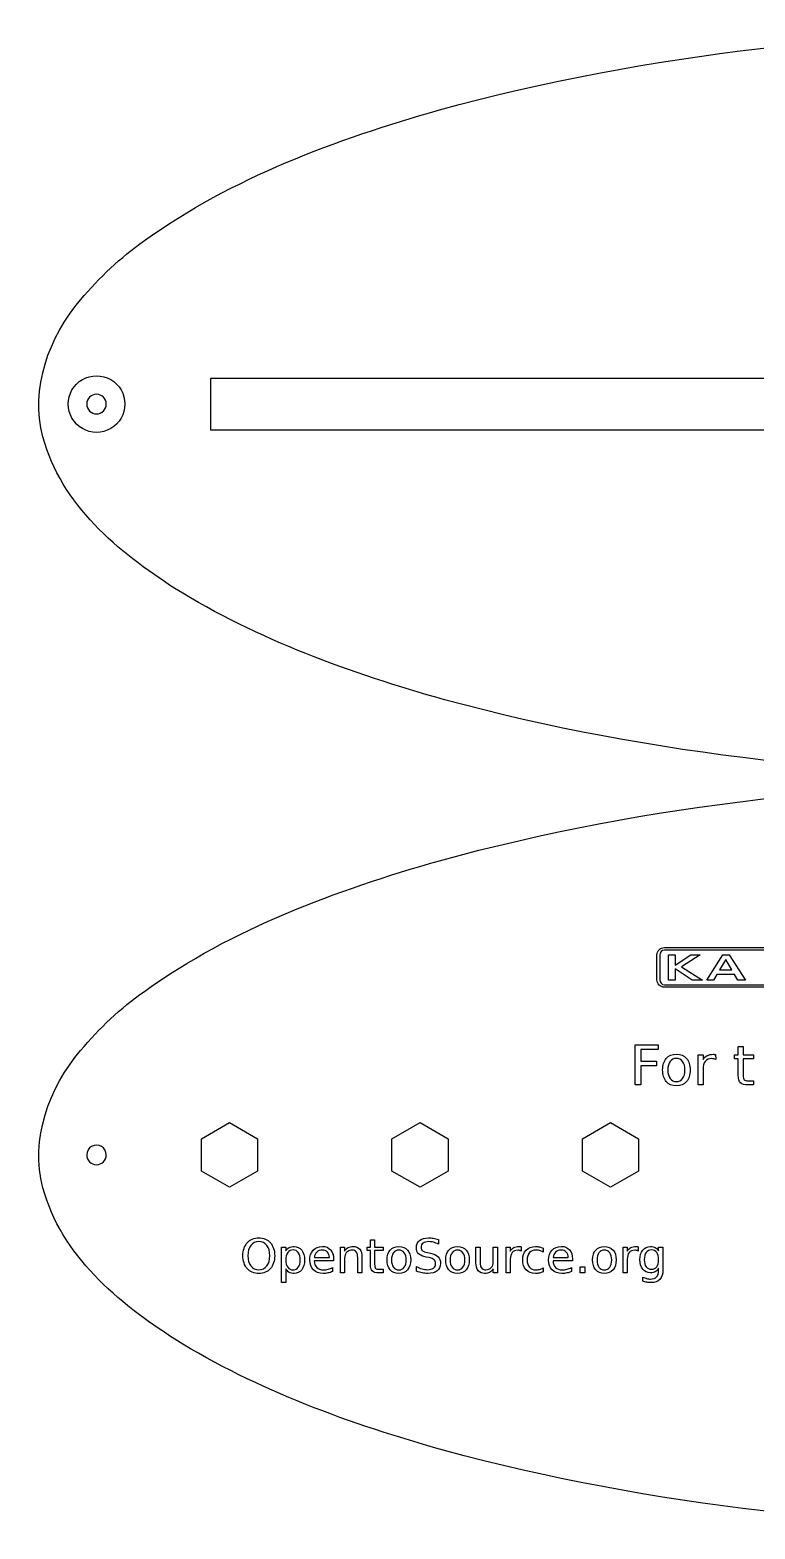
# Model space of a CAD drawing. Extents: x 5 to 370, y 6 to 136.
# Drawn here: x 4.8 to 67.7, y 5.6 to 135.8 of the extents above; entities that cross this region are included whole.
import ezdxf

# ---------------------------------------------------------------- set-up
doc = ezdxf.new("R2010")
doc.units = 0
doc.layers.get('0').update_dxf_attribs({"linetype": 'CONTINUOUS'})

msp = doc.modelspace()

# ---------------------------------------------------------------- linework, layer by layer
at = {"color": 7}
for p, q in [((20.484929, 101.043754), (20.484929, 105.543754)), ((20.484929, 105.543754), (172.63493, 105.543754)), ((11.409929, 103.293756), (11.409929, 103.293756)), ((172.63493, 101.043754), (20.484929, 101.043754)), ((11.409929, 38.074043), (11.409929, 38.074043))]:
    msp.add_line(p, q, dxfattribs=at)
at = {"color": 5}
msp.add_line((13.021022, 103.293756), (13.021022, 103.293756), dxfattribs=at)
at = {"color": 3}
for p, q in [((59.886282, 56.08105), (92.155819, 56.08105)), ((59.886282, 56.08105), (59.886282, 56.08105)), ((59.226359, 53.292302), (59.226359, 55.426225)), ((59.467376, 55.426222), (59.467376, 53.292302)), ((91.941282, 55.864041), (59.886282, 55.864041)), ((60.230047, 53.254816), (60.230047, 55.463701)), ((60.230047, 55.463701), (60.805957, 55.463701)), ((60.805957, 55.463701), (60.805957, 54.542203)), ((60.805957, 54.542203), (62.166124, 55.463701)), ((62.992375, 55.463701), (61.367605, 54.423091)), ((62.166124, 55.463701), (62.992375, 55.463701)), ((63.561485, 53.254816), (64.949389, 55.463701)), ((65.204473, 55.035055), (64.65945, 54.136372)), ((64.949389, 55.463701), (65.499154, 55.463701)), ((65.733647, 54.136372), (65.204473, 55.035055)), ((65.499154, 55.463701), (66.906068, 53.254816)), ((62.275455, 53.254816), (60.805957, 54.226243)), ((60.805957, 54.226243), (60.805957, 53.254816)), ((61.367605, 54.423091), (63.192007, 53.254816)), ((64.415458, 53.736959), (64.130277, 53.254816)), ((65.970501, 53.736959), (64.415458, 53.736959)), ((64.65945, 54.136372), (65.733647, 54.136372)), ((66.265192, 53.254816), (65.970501, 53.736959)), ((59.886282, 52.854482), (91.941282, 52.854482)), ((92.155801, 52.637481), (59.886282, 52.637481)), ((60.805957, 53.254816), (60.230047, 53.254816)), ((63.192007, 53.254816), (62.275455, 53.254816)), ((64.130277, 53.254816), (63.561485, 53.254816)), ((66.906068, 53.254816), (66.265192, 53.254816)), ((57.351308, 47.620334), (59.346333, 47.620334)), ((57.351308, 44.148803), (57.351308, 47.620334)), ((59.346333, 47.22505), (57.820999, 47.22505)), ((57.820999, 47.22505), (57.820999, 46.20196)), ((59.346333, 47.620334), (59.346333, 47.22505)), ((66.291716, 46.753033), (66.291716, 47.492448)), ((66.291716, 47.492448), (66.721879, 47.492448)), ((66.721879, 47.492448), (66.721879, 46.753033)), ((57.820999, 46.20196), (59.19752, 46.20196)), ((59.19752, 45.806673), (57.820999, 45.806673)), ((57.820999, 45.806673), (57.820999, 44.148803)), ((59.19752, 46.20196), (59.19752, 45.806673)), ((60.918171, 46.815814), (60.918171, 46.815814)), ((60.918171, 46.453082), (60.918171, 46.453082)), ((62.803911, 44.148811), (62.803911, 46.753041)), ((62.803911, 46.753041), (63.234074, 46.753041)), ((63.234074, 46.753041), (63.234074, 46.348456)), ((64.32692, 46.792542), (64.329244, 46.353098)), ((65.977814, 46.420529), (65.977814, 46.753033)), ((65.977814, 46.753033), (66.291716, 46.753033)), ((66.291713, 46.420529), (65.977814, 46.420529)), ((66.291713, 45.006793), (66.291713, 46.420529)), ((66.721879, 46.753033), (67.603131, 46.753033)), ((67.603131, 46.420529), (66.721879, 46.420529)), ((66.721879, 46.420529), (66.721879, 45.006803)), ((67.603131, 46.753033), (67.603131, 46.420529)), ((63.234074, 45.520681), (63.234074, 44.148811)), ((67.163665, 44.506873), (67.603128, 44.506873)), ((67.603128, 44.506873), (67.603128, 44.148793)), ((57.820999, 44.148803), (57.351308, 44.148803)), ((63.234074, 44.148811), (62.803911, 44.148811)), ((67.603128, 44.148793), (67.163665, 44.148793)), ((24.655649, 30.864573), (24.655649, 30.864573)), ((24.655649, 30.537373), (24.655649, 30.537373)), ((26.632858, 26.981983), (26.632858, 30.066513)), ((26.632858, 30.066513), (27.001964, 30.066513)), ((27.001964, 30.066513), (27.001964, 29.727333)), ((31.740482, 27.831923), (31.740482, 30.066513)), ((31.740482, 30.066513), (32.109588, 30.066513)), ((32.109588, 30.066513), (32.109588, 29.719353)), ((34.07283, 29.781213), (34.07283, 30.066523)), ((34.07283, 30.066523), (34.342177, 30.066523)), ((34.342177, 30.066523), (34.342177, 30.700983)), ((34.342177, 30.700983), (34.711284, 30.700973)), ((34.711284, 30.700973), (34.711284, 30.066513)), ((34.711284, 30.066513), (35.467452, 30.066513)), ((35.467452, 30.066513), (35.467452, 29.781203)), ((36.818178, 30.120383), (36.818178, 30.120383)), ((40.251859, 30.713003), (40.251859, 30.712943)), ((40.251859, 30.712943), (40.251859, 30.319893)), ((41.909841, 30.120383), (41.909841, 30.120383)), ((43.503978, 28.713793), (43.503978, 30.066513)), ((43.503978, 30.066513), (43.871089, 30.066513)), ((43.871089, 30.066513), (43.871089, 28.727753)), ((44.42774, 30.120383), (44.42774, 30.120383)), ((45.008333, 28.799583), (45.008333, 30.066513)), ((45.008333, 30.066513), (45.375444, 30.066513)), ((45.375444, 30.066513), (45.375444, 27.831923)), ((46.121636, 27.831993), (46.121636, 30.066583)), ((46.121636, 30.066583), (46.490742, 30.066583)), ((46.490742, 30.066583), (46.490742, 29.719423)), ((47.428472, 30.100493), (47.430465, 29.723343)), ((49.339838, 29.980773), (49.339838, 29.980723)), ((49.339838, 29.980723), (49.339838, 29.637553)), ((54.66294, 30.120383), (54.66294, 30.120383)), ((56.28102, 27.831993), (56.28102, 30.066583)), ((56.28102, 30.066583), (56.650125, 30.066583)), ((56.650125, 30.066583), (56.650125, 29.719423)), ((57.587856, 30.100493), (57.589848, 29.723343)), ((59.377514, 29.727253), (59.377514, 30.066433)), ((59.377514, 30.066433), (59.744624, 30.066433)), ((59.744624, 30.066433), (59.744624, 28.109253)), ((28.250938, 28.947223), (28.250938, 28.947223)), ((31.151908, 28.861433), (29.463998, 28.861433)), ((29.475969, 29.146743), (30.784798, 29.148733)), ((31.151908, 29.041023), (31.151908, 29.040993)), ((31.151908, 29.040993), (31.151908, 28.861433)), ((32.109588, 29.094863), (32.109588, 27.831923)), ((33.244837, 27.831923), (33.244837, 29.168683)), ((33.611947, 29.180693), (33.611947, 29.180653)), ((33.611947, 29.180653), (33.611947, 27.831923)), ((34.342177, 29.781213), (34.07283, 29.781213)), ((34.342177, 28.568153), (34.342177, 29.781213)), ((35.467452, 29.781203), (34.711284, 29.781203)), ((34.711284, 29.781203), (34.711284, 28.568143)), ((36.818178, 29.809133), (36.818178, 29.809133)), ((39.433841, 29.152773), (39.188435, 29.200673)), ((39.308145, 29.585703), (39.551555, 29.535803)), ((41.909841, 29.809133), (41.909841, 29.809133)), ((43.503978, 28.713763), (43.503978, 28.713793)), ((46.490742, 29.009143), (46.490742, 27.831993)), ((51.893649, 28.861433), (50.205738, 28.861433)), ((50.217709, 29.146743), (51.526538, 29.148733)), ((51.893649, 29.041023), (51.893649, 29.040993)), ((51.893649, 29.040993), (51.893649, 28.861433)), ((54.66294, 29.809133), (54.66294, 29.809133)), ((56.650125, 29.009143), (56.650125, 27.831993)), ((59.377514, 28.975153), (59.377514, 28.975153)), ((27.001964, 28.167173), (27.001964, 28.167113)), ((27.001964, 28.167113), (27.001964, 26.981983)), ((31.066116, 28.292843), (31.066116, 27.945683)), ((32.109588, 27.831923), (31.740482, 27.831923)), ((33.611947, 27.831923), (33.244837, 27.831923)), ((35.090364, 28.139193), (35.467451, 28.139193)), ((35.467451, 27.831933), (35.090364, 27.831933)), ((35.467451, 28.139193), (35.467451, 27.831933)), ((38.346475, 27.963623), (38.346475, 28.378623)), ((45.008333, 27.831923), (45.008333, 28.175093)), ((45.375444, 27.831923), (45.008333, 27.831923)), ((46.490742, 27.831993), (46.121636, 27.831993)), ((49.339838, 28.256903), (49.339838, 27.917723)), ((51.807856, 28.292843), (51.807856, 27.945683)), ((52.548063, 28.338693), (52.969043, 28.338693)), ((52.548063, 27.831923), (52.548063, 28.338693)), ((52.969043, 27.831923), (52.548063, 27.831923)), ((52.969043, 28.338693), (52.969043, 27.831923)), ((56.650125, 27.831993), (56.28102, 27.831993)), ((58.016811, 27.099683), (58.016811, 27.456813)), ((59.377514, 28.043393), (59.377514, 28.224953)), ((27.001964, 26.981983), (26.632858, 26.981983))]:
    msp.add_line(p, q, dxfattribs=at)
at = {"color": 1}
for p, q in [((19.675063, 39.482133), (22.113949, 40.890223)), ((22.113949, 40.890223), (24.552835, 39.482133)), ((36.217868, 39.482133), (38.656754, 40.890223)), ((38.656754, 40.890223), (41.095639, 39.482133)), ((52.760673, 39.482133), (55.199558, 40.890223)), ((55.199558, 40.890223), (57.638444, 39.482133)), ((19.675063, 36.665953), (19.675063, 39.482133)), ((24.552835, 39.482133), (24.552835, 36.665953)), ((36.217868, 36.665953), (36.217868, 39.482133)), ((41.095639, 39.482133), (41.095639, 36.665953)), ((52.760673, 36.665953), (52.760673, 39.482133)), ((57.638444, 39.482133), (57.638444, 36.665953)), ((22.113949, 35.257863), (19.675063, 36.665953)), ((24.552835, 36.665953), (22.113949, 35.257863)), ((38.656754, 35.257863), (36.217868, 36.665953)), ((41.095639, 36.665953), (38.656754, 35.257863)), ((55.199558, 35.257863), (52.760673, 36.665953)), ((57.638444, 36.665953), (55.199558, 35.257863))]:
    msp.add_line(p, q, dxfattribs=at)
at = {"color": 7}
for points in [[(40.333856, 128.848128), (58.612019, 133.880093), (77.642768, 135.733083), (96.55993, 135.793753)], [(14.712816, 117.500016), (22.36463, 122.996683), (31.345175, 126.267485), (40.333856, 128.848128)], [(9.171884, 112.360965), (10.801789, 114.305668), (12.648767, 116.018685), (14.712816, 117.500016)], [(5.910402, 100.43859), (4.782997, 104.662109), (6.43562, 109.123539), (9.171884, 112.360965)], [(10.559929, 104.143756), (10.090487, 104.143756), (9.709929, 103.763198), (9.709929, 103.293756)], [(9.709929, 103.293756), (9.709929, 102.824314), (10.090487, 102.443756), (10.559929, 102.443756)], [(11.409929, 103.293756), (11.409929, 103.763198), (11.029371, 104.143756), (10.559929, 104.143756)], [(10.559929, 102.443756), (11.029371, 102.443756), (11.409929, 102.824314), (11.409929, 103.293756)], [(17.372012, 87.280115), (12.454917, 90.433357), (7.476048, 94.56201), (5.910402, 100.43859)], [(40.784546, 77.613716), (32.646283, 79.900688), (24.579517, 82.795412), (17.372012, 87.280115)], [(96.559928, 70.793754), (77.797741, 70.85198), (58.928099, 72.680363), (40.784546, 77.613716)], [(40.333856, 63.628417), (58.612019, 68.660384), (77.642768, 70.513374), (96.55993, 70.574043)], [(14.712816, 52.280305), (22.36463, 57.776972), (31.345175, 61.047775), (40.333856, 63.628417)], [(9.171884, 47.141254), (10.801789, 49.085957), (12.648767, 50.798974), (14.712816, 52.280305)], [(5.910402, 35.218879), (4.782997, 39.442398), (6.43562, 43.903829), (9.171884, 47.141254)], [(10.134929, 38.810165), (9.871938, 38.658327), (9.709929, 38.377719), (9.709929, 38.074043)], [(9.709929, 38.074043), (9.709929, 37.604601), (10.090487, 37.224043), (10.559929, 37.224043)], [(10.984929, 38.810165), (10.721938, 38.962003), (10.39792, 38.962003), (10.134929, 38.810165)], [(10.559929, 37.224043), (11.029371, 37.224043), (11.409929, 37.604601), (11.409929, 38.074043)], [(11.409929, 38.074043), (11.409929, 38.377719), (11.24792, 38.658327), (10.984929, 38.810165)], [(17.372012, 22.060404), (12.454917, 25.213646), (7.476048, 29.3423), (5.910402, 35.218879)], [(40.784546, 12.394005), (32.646283, 14.680977), (24.579517, 17.575701), (17.372012, 22.060404)], [(96.559928, 5.574043), (77.797741, 5.632269), (58.928099, 7.460652), (40.784546, 12.394005)]]:
    msp.add_open_spline(points, degree=3, dxfattribs=at)
at = {"color": 5}
for points in [[(9.329382, 105.425125), (10.090847, 105.864757), (11.029011, 105.864757), (11.790476, 105.425125)], [(8.098836, 103.293756), (8.098836, 104.17302), (8.567918, 104.985494), (9.329382, 105.425125)], [(11.790476, 105.425125), (12.55194, 104.985494), (13.021022, 104.17302), (13.021022, 103.293756)], [(9.329382, 101.162387), (8.567918, 101.602019), (8.098836, 102.414492), (8.098836, 103.293756)], [(13.021022, 103.293756), (13.021022, 102.414492), (12.55194, 101.602019), (11.790476, 101.162387)], [(11.790476, 101.162387), (11.029011, 100.722755), (10.090847, 100.722755), (9.329382, 101.162387)]]:
    msp.add_open_spline(points, degree=3, dxfattribs=at)
at = {"color": 3}
for points in [[(59.226359, 55.426225), (59.226359, 55.786376), (59.523328, 56.08105), (59.886282, 56.08105)], [(59.886282, 55.864041), (59.655882, 55.864041), (59.467376, 55.667022), (59.467376, 55.426222)], [(59.886282, 52.637481), (59.523328, 52.637481), (59.226359, 52.932143), (59.226359, 53.292302)], [(59.467376, 53.292302), (59.467376, 53.051499), (59.655882, 52.854482), (59.886282, 52.854482)], [(59.723016, 45.448593), (59.723016, 45.876433), (59.828425, 46.211263), (60.039244, 46.453082)], [(60.039244, 46.453082), (60.251613, 46.694904), (60.544588, 46.815814), (60.918171, 46.815814)], [(60.374073, 46.183358), (60.240761, 46.005095), (60.174105, 45.760173), (60.174105, 45.448593)], [(60.918171, 46.453082), (60.688751, 46.453082), (60.507385, 46.363174), (60.374073, 46.183358)], [(60.918171, 46.815814), (61.290204, 46.815814), (61.582404, 46.694904), (61.794772, 46.453082)], [(61.459943, 46.181033), (61.326632, 46.362399), (61.146041, 46.453082), (60.918171, 46.453082)], [(61.659911, 45.448593), (61.659911, 45.757073), (61.593255, 46.00122), (61.459943, 46.181033)], [(61.794772, 46.453082), (62.007141, 46.211263), (62.113325, 45.876433), (62.113325, 45.448593)], [(63.234074, 46.348456), (63.323981, 46.50657), (63.441016, 46.623606), (63.585179, 46.699562)], [(63.427065, 46.197318), (63.298404, 46.040754), (63.234074, 45.815208), (63.234074, 45.520681)], [(63.985114, 46.434488), (63.743293, 46.434488), (63.557277, 46.355432), (63.427065, 46.197318)], [(63.585179, 46.699562), (63.729342, 46.777069), (63.904507, 46.815822), (64.110675, 46.815822)], [(64.171131, 46.413558), (64.115324, 46.427512), (64.053319, 46.434488), (63.985114, 46.434488)], [(64.110675, 46.815822), (64.140128, 46.815822), (64.172682, 46.813489), (64.208335, 46.808822)], [(64.329244, 46.353098), (64.281191, 46.380998), (64.228486, 46.401152), (64.171131, 46.413558)], [(64.208335, 46.808822), (64.243988, 46.805756), (64.283517, 46.800329), (64.32692, 46.792542)], [(60.039244, 44.444103), (59.828425, 44.687477), (59.723016, 45.022307), (59.723016, 45.448593)], [(60.918171, 44.081373), (60.544588, 44.081373), (60.251613, 44.202283), (60.039244, 44.444103)], [(60.174105, 45.448593), (60.174105, 45.13702), (60.239986, 44.891323), (60.371748, 44.711503)], [(60.371748, 44.711503), (60.505059, 44.533237), (60.6872, 44.444103), (60.918171, 44.444103)], [(60.918171, 44.444103), (61.146041, 44.444103), (61.326632, 44.534013), (61.459943, 44.713833)], [(61.794772, 44.444103), (61.582404, 44.202283), (61.290204, 44.081373), (60.918171, 44.081373)], [(61.459943, 44.713833), (61.593255, 44.893647), (61.659911, 45.138567), (61.659911, 45.448593)], [(62.113325, 45.448593), (62.113325, 45.022307), (62.007141, 44.687477), (61.794772, 44.444103)], [(66.480055, 44.332483), (66.354494, 44.456497), (66.291713, 44.681267), (66.291713, 45.006793)], [(67.163665, 44.148793), (66.833486, 44.148793), (66.605616, 44.210023), (66.480055, 44.332483)], [(66.721879, 45.006803), (66.721879, 44.794437), (66.750556, 44.658027), (66.807909, 44.597573)], [(66.807909, 44.597573), (66.866816, 44.537107), (66.985401, 44.506873), (67.163665, 44.506873)], [(23.274995, 29.318323), (23.274995, 29.789183), (23.400025, 30.164273), (23.650086, 30.443593)], [(23.650086, 30.443593), (23.901477, 30.724247), (24.236664, 30.864573), (24.655649, 30.864573)], [(23.957341, 30.210163), (23.785757, 29.992023), (23.699965, 29.694743), (23.699965, 29.318323)], [(24.655649, 30.537373), (24.363025, 30.537373), (24.130256, 30.428303), (23.957341, 30.210163)], [(24.655649, 30.864573), (25.073304, 30.864573), (25.407161, 30.724247), (25.657222, 30.443593)], [(25.349967, 30.210163), (25.179713, 30.428303), (24.948274, 30.537373), (24.655649, 30.537373)], [(25.607343, 29.318323), (25.607343, 29.694743), (25.521551, 29.992023), (25.349967, 30.210163)], [(25.657222, 30.443593), (25.907283, 30.164273), (26.032313, 29.789183), (26.032313, 29.318323)], [(27.001964, 29.727333), (27.079111, 29.860347), (27.176209, 29.958773), (27.293258, 30.022613)], [(27.293258, 30.022613), (27.411638, 30.087813), (27.55263, 30.120413), (27.716233, 30.120413)], [(27.716233, 30.120413), (27.987576, 30.120413), (28.207709, 30.012673), (28.376633, 29.797193)], [(29.376211, 29.797193), (29.574398, 30.012673), (29.841085, 30.120413), (30.176272, 30.120413)], [(30.176272, 30.120413), (30.476877, 30.120413), (30.714302, 30.023313), (30.888546, 29.829113)], [(32.109588, 29.719353), (32.197375, 29.853693), (32.300458, 29.954117), (32.418838, 30.020623)], [(32.418838, 30.020623), (32.538548, 30.087157), (32.676214, 30.120423), (32.831837, 30.120423)], [(32.831837, 30.120423), (33.088548, 30.120423), (33.282745, 30.040617), (33.414426, 29.881003)], [(36.064006, 29.809133), (36.246231, 30.016633), (36.497621, 30.120383), (36.818178, 30.120383)], [(36.818178, 30.120383), (37.137405, 30.120383), (37.388131, 30.016633), (37.570356, 29.809133)], [(38.334504, 30.014693), (38.334504, 30.27806), (38.426947, 30.48556), (38.611832, 30.637193)], [(38.536016, 29.481983), (38.401675, 29.609677), (38.334504, 29.787247), (38.334504, 30.014693)], [(38.611832, 30.637193), (38.798048, 30.78882), (39.054094, 30.864633), (39.379971, 30.864633)], [(38.917093, 30.409713), (38.798713, 30.324587), (38.739523, 30.203547), (38.739523, 30.046593)], [(38.739523, 30.046593), (38.739523, 29.914913), (38.778761, 29.815153), (38.857238, 29.747313)], [(39.42586, 30.537403), (39.206392, 30.537403), (39.036803, 30.49484), (38.917093, 30.409713)], [(39.379971, 30.864633), (39.519633, 30.864633), (39.661955, 30.852), (39.806937, 30.826733)], [(39.818908, 30.483503), (39.683237, 30.519437), (39.552221, 30.537403), (39.42586, 30.537403)], [(39.806937, 30.826733), (39.951919, 30.801467), (40.100226, 30.763557), (40.251859, 30.713003)], [(40.251859, 30.319893), (40.098896, 30.393053), (39.954579, 30.44759), (39.818908, 30.483503)], [(41.155668, 29.809133), (41.337893, 30.016633), (41.589284, 30.120383), (41.909841, 30.120383)], [(41.909841, 30.120383), (42.229067, 30.120383), (42.479793, 30.016633), (42.662018, 29.809133)], [(46.490742, 29.719423), (46.567888, 29.855097), (46.668311, 29.95552), (46.792012, 30.020693)], [(46.792012, 30.020693), (46.915712, 30.087227), (47.066014, 30.120493), (47.242919, 30.120493)], [(47.242919, 30.120493), (47.268192, 30.120493), (47.296126, 30.118493), (47.326719, 30.114493)], [(47.326719, 30.114493), (47.357312, 30.111827), (47.39123, 30.10716), (47.428472, 30.100493)], [(47.871396, 29.807173), (48.072243, 30.016), (48.34691, 30.120413), (48.695399, 30.120413)], [(48.695399, 30.120413), (48.808458, 30.120413), (48.918858, 30.108447), (49.026597, 30.084513)], [(49.026597, 30.084513), (49.134336, 30.061913), (49.238749, 30.027333), (49.339838, 29.980773)], [(50.117951, 29.797193), (50.316138, 30.012673), (50.582825, 30.120413), (50.918013, 30.120413)], [(50.918013, 30.120413), (51.218618, 30.120413), (51.456042, 30.023313), (51.630287, 29.829113)], [(53.908767, 29.809133), (54.090992, 30.016633), (54.342383, 30.120383), (54.66294, 30.120383)], [(54.66294, 30.120383), (54.982167, 30.120383), (55.232892, 30.016633), (55.415117, 29.809133)], [(56.650125, 29.719423), (56.727272, 29.855097), (56.827695, 29.95552), (56.951395, 30.020693)], [(56.951395, 30.020693), (57.075096, 30.087227), (57.225398, 30.120493), (57.402303, 30.120493)], [(57.402303, 30.120493), (57.427576, 30.120493), (57.45551, 30.118493), (57.486103, 30.114493)], [(57.486103, 30.114493), (57.516696, 30.111827), (57.550614, 30.10716), (57.587856, 30.100493)], [(57.998855, 29.807093), (58.166448, 30.01592), (58.387247, 30.120333), (58.66125, 30.120333)], [(58.66125, 30.120333), (58.826183, 30.120333), (58.96784, 30.087733), (59.08622, 30.022533)], [(59.08622, 30.022533), (59.2046, 29.957333), (59.301698, 29.858907), (59.377514, 29.727253)], [(23.650086, 28.193053), (23.400025, 28.472373), (23.274995, 28.847463), (23.274995, 29.318323)], [(23.699965, 29.318323), (23.699965, 28.94323), (23.785757, 28.646617), (23.957341, 28.428483)], [(25.349967, 28.428483), (25.521551, 28.646617), (25.607343, 28.94323), (25.607343, 29.318323)], [(26.032313, 29.318323), (26.032313, 28.848797), (25.907283, 28.473707), (25.657222, 28.193053)], [(27.167563, 29.581683), (27.057164, 29.428723), (27.001964, 29.217237), (27.001964, 28.947223)], [(27.001964, 28.947223), (27.001964, 28.67721), (27.057164, 28.465057), (27.167563, 28.310763)], [(27.626451, 29.813123), (27.432255, 29.813123), (27.279292, 29.735977), (27.167563, 29.581683)], [(28.083344, 29.581683), (27.972945, 29.735977), (27.820647, 29.813123), (27.626451, 29.813123)], [(28.250938, 28.947223), (28.250938, 29.217237), (28.195073, 29.428723), (28.083344, 29.581683)], [(28.083344, 28.310763), (28.195073, 28.465057), (28.250938, 28.67721), (28.250938, 28.947223)], [(28.376633, 29.797193), (28.546887, 29.581713), (28.632014, 29.2984), (28.632014, 28.947253)], [(28.632014, 28.947253), (28.632014, 28.596107), (28.546887, 28.312793), (28.376633, 28.097313)], [(29.080926, 28.927303), (29.080926, 29.293083), (29.179354, 29.583047), (29.376211, 29.797193)], [(29.392172, 28.085343), (29.184675, 28.292837), (29.080926, 28.57349), (29.080926, 28.927303)], [(29.463998, 28.861433), (29.479958, 28.608713), (29.555774, 28.415847), (29.691447, 28.282833)], [(29.687457, 29.635553), (29.565087, 29.519833), (29.494591, 29.356897), (29.475969, 29.146743)], [(30.180263, 29.809133), (29.975426, 29.809133), (29.811157, 29.751273), (29.687457, 29.635553)], [(30.615209, 29.629573), (30.50614, 29.74928), (30.361158, 29.809133), (30.180263, 29.809133)], [(30.784798, 29.148733), (30.782131, 29.34958), (30.725602, 29.50986), (30.615209, 29.629573)], [(30.888546, 29.829113), (31.064121, 29.636247), (31.151908, 29.37355), (31.151908, 29.041023)], [(32.281172, 29.611613), (32.166783, 29.485253), (32.109588, 29.313003), (32.109588, 29.094863)], [(32.750036, 29.801153), (32.551849, 29.801153), (32.395561, 29.737973), (32.281172, 29.611613)], [(33.121136, 29.643533), (33.038669, 29.748613), (32.914969, 29.801153), (32.750036, 29.801153)], [(33.244837, 29.168683), (33.244837, 29.380177), (33.203603, 29.53846), (33.121136, 29.643533)], [(33.414426, 29.881003), (33.546107, 29.722717), (33.611947, 29.48928), (33.611947, 29.180693)], [(35.792663, 28.947223), (35.792663, 29.314337), (35.883111, 29.60164), (36.064006, 29.809133)], [(36.064006, 28.085313), (35.883111, 28.29414), (35.792663, 28.581443), (35.792663, 28.947223)], [(36.351309, 29.577693), (36.23692, 29.424733), (36.179725, 29.214577), (36.179725, 28.947223)], [(36.179725, 28.947223), (36.179725, 28.67987), (36.236255, 28.469047), (36.349314, 28.314753)], [(36.818178, 29.809133), (36.621322, 29.809133), (36.465699, 29.731987), (36.351309, 29.577693)], [(37.283052, 29.575703), (37.168663, 29.731323), (37.013705, 29.809133), (36.818178, 29.809133)], [(37.454636, 28.947223), (37.454636, 29.211917), (37.397441, 29.42141), (37.283052, 29.575703)], [(37.283052, 28.316753), (37.397441, 28.471047), (37.454636, 28.681203), (37.454636, 28.947223)], [(37.570356, 29.809133), (37.752581, 29.60164), (37.843693, 29.314337), (37.843693, 28.947223)], [(37.843693, 28.947223), (37.843693, 28.581443), (37.752581, 28.29414), (37.570356, 28.085313)], [(39.188435, 29.200673), (38.88783, 29.26054), (38.670357, 29.35431), (38.536016, 29.481983)], [(38.857238, 29.747313), (38.937045, 29.68078), (39.087347, 29.62691), (39.308145, 29.585703)], [(39.874772, 28.967223), (39.785655, 29.04969), (39.638678, 29.11154), (39.433841, 29.152773)], [(39.551555, 29.535803), (39.85216, 29.478603), (40.073624, 29.377517), (40.215946, 29.232543)], [(40.010444, 28.624053), (40.010444, 28.770367), (39.96522, 28.884757), (39.874772, 28.967223)], [(40.431423, 28.653943), (40.431423, 28.36531), (40.334325, 28.146507), (40.140129, 27.997533)], [(40.215946, 29.232543), (40.359597, 29.08889), (40.431423, 28.896023), (40.431423, 28.653943)], [(40.884325, 28.947223), (40.884325, 29.314337), (40.974773, 29.60164), (41.155668, 29.809133)], [(41.155668, 28.085313), (40.974773, 28.29414), (40.884325, 28.581443), (40.884325, 28.947223)], [(41.442972, 29.577693), (41.328583, 29.424733), (41.271388, 29.214577), (41.271388, 28.947223)], [(41.271388, 28.947223), (41.271388, 28.67987), (41.327918, 28.469047), (41.440977, 28.314753)], [(41.909841, 29.809133), (41.712984, 29.809133), (41.557361, 29.731987), (41.442972, 29.577693)], [(42.374714, 29.575703), (42.260325, 29.731323), (42.105367, 29.809133), (41.909841, 29.809133)], [(42.546298, 28.947223), (42.546298, 29.211917), (42.489103, 29.42141), (42.374714, 29.575703)], [(42.374714, 28.316753), (42.489103, 28.471047), (42.546298, 28.681203), (42.546298, 28.947223)], [(42.662018, 29.809133), (42.844243, 29.60164), (42.935356, 29.314337), (42.935356, 28.947223)], [(42.935356, 28.947223), (42.935356, 28.581443), (42.844243, 28.29414), (42.662018, 28.085313)], [(43.703495, 28.013453), (43.570484, 28.173067), (43.503978, 28.406503), (43.503978, 28.713763)], [(43.871089, 28.727753), (43.871089, 28.516267), (43.912322, 28.35732), (43.994789, 28.250913)], [(44.834754, 28.282833), (44.950473, 28.409193), (45.008333, 28.581443), (45.008333, 28.799583)], [(46.65634, 29.589733), (46.545941, 29.455393), (46.490742, 29.261863), (46.490742, 29.009143)], [(47.13518, 29.793243), (46.927683, 29.793243), (46.768069, 29.725407), (46.65634, 29.589733)], [(47.294793, 29.775243), (47.246906, 29.787243), (47.193702, 29.793243), (47.13518, 29.793243)], [(47.430465, 29.723343), (47.389232, 29.747277), (47.344008, 29.764577), (47.294793, 29.775243)], [(47.572121, 28.947253), (47.572121, 29.311707), (47.671879, 29.598347), (47.871396, 29.807173)], [(47.869401, 28.091323), (47.671214, 28.302817), (47.572121, 28.588127), (47.572121, 28.947253)], [(48.156705, 29.581693), (48.025024, 29.431393), (47.959183, 29.219907), (47.959183, 28.947233)], [(47.959183, 28.947233), (47.959183, 28.67456), (48.025024, 28.462407), (48.156705, 28.310773)], [(48.711361, 29.809143), (48.473271, 29.809143), (48.288386, 29.733327), (48.156705, 29.581693)], [(49.026597, 29.765243), (48.922848, 29.79451), (48.81777, 29.809143), (48.711361, 29.809143)], [(49.339838, 29.637553), (49.236089, 29.694753), (49.131676, 29.737317), (49.026597, 29.765243)], [(49.822667, 28.927303), (49.822667, 29.293083), (49.921095, 29.583047), (50.117951, 29.797193)], [(50.133912, 28.085343), (49.926415, 28.292837), (49.822667, 28.57349), (49.822667, 28.927303)], [(50.205738, 28.861433), (50.221698, 28.608713), (50.297514, 28.415847), (50.433187, 28.282833)], [(50.429197, 29.635553), (50.306827, 29.519833), (50.236331, 29.356897), (50.217709, 29.146743)], [(50.922003, 29.809133), (50.717166, 29.809133), (50.552897, 29.751273), (50.429197, 29.635553)], [(51.356949, 29.629573), (51.24788, 29.74928), (51.102898, 29.809133), (50.922003, 29.809133)], [(51.526538, 29.148733), (51.523871, 29.34958), (51.467342, 29.50986), (51.356949, 29.629573)], [(51.630287, 29.829113), (51.805862, 29.636247), (51.893649, 29.37355), (51.893649, 29.041023)], [(53.637425, 28.947223), (53.637425, 29.314337), (53.727872, 29.60164), (53.908767, 29.809133)], [(53.908767, 28.085313), (53.727872, 28.29414), (53.637425, 28.581443), (53.637425, 28.947223)], [(54.196071, 29.577693), (54.081682, 29.424733), (54.024487, 29.214577), (54.024487, 28.947223)], [(54.024487, 28.947223), (54.024487, 28.67987), (54.081017, 28.469047), (54.194076, 28.314753)], [(54.66294, 29.809133), (54.466084, 29.809133), (54.310461, 29.731987), (54.196071, 29.577693)], [(55.127814, 29.575703), (55.013424, 29.731323), (54.858466, 29.809133), (54.66294, 29.809133)], [(55.299398, 28.947223), (55.299398, 29.211917), (55.242203, 29.42141), (55.127814, 29.575703)], [(55.127814, 28.316753), (55.242203, 28.471047), (55.299398, 28.681203), (55.299398, 28.947223)], [(55.415117, 29.809133), (55.597342, 29.60164), (55.688455, 29.314337), (55.688455, 28.947223)], [(55.688455, 28.947223), (55.688455, 28.581443), (55.597342, 28.29414), (55.415117, 28.085313)], [(56.815724, 29.589733), (56.705325, 29.455393), (56.650125, 29.261863), (56.650125, 29.009143)], [(57.294564, 29.793243), (57.087067, 29.793243), (56.927453, 29.725407), (56.815724, 29.589733)], [(57.454177, 29.775243), (57.40629, 29.787243), (57.353086, 29.793243), (57.294564, 29.793243)], [(57.589848, 29.723343), (57.548615, 29.747277), (57.503391, 29.764577), (57.454177, 29.775243)], [(57.747464, 28.975103), (57.747464, 29.320937), (57.831261, 29.598267), (57.998855, 29.807093)], [(57.998855, 28.145113), (57.831261, 28.35394), (57.747464, 28.630603), (57.747464, 28.975103)], [(58.290149, 29.593653), (58.18108, 29.447347), (58.126545, 29.24118), (58.126545, 28.975153)], [(58.126545, 28.975153), (58.126545, 28.71046), (58.18108, 28.50496), (58.290149, 28.358653)], [(58.751032, 29.813123), (58.554175, 29.813123), (58.400548, 29.739967), (58.290149, 29.593653)], [(59.211915, 29.593653), (59.102846, 29.739967), (58.949219, 29.813123), (58.751032, 29.813123)], [(59.377514, 28.975153), (59.377514, 29.24118), (59.322314, 29.447347), (59.211915, 29.593653)], [(59.211915, 28.358653), (59.322314, 28.50496), (59.377514, 28.71046), (59.377514, 28.975153)], [(24.655649, 27.774063), (24.236664, 27.774063), (23.901477, 27.913727), (23.650086, 28.193053)], [(23.957341, 28.428483), (24.130256, 28.210343), (24.363025, 28.101273), (24.655649, 28.101273)], [(24.655649, 28.101273), (24.948274, 28.101273), (25.179713, 28.210343), (25.349967, 28.428483)], [(25.657222, 28.193053), (25.407161, 27.913727), (25.073304, 27.774063), (24.655649, 27.774063)], [(27.293258, 27.869893), (27.176209, 27.935093), (27.079111, 28.034187), (27.001964, 28.167173)], [(27.167563, 28.310763), (27.279292, 28.157803), (27.432255, 28.081323), (27.626451, 28.081323)], [(27.716233, 27.774093), (27.55263, 27.774093), (27.411638, 27.806027), (27.293258, 27.869893)], [(27.626451, 28.081323), (27.820647, 28.081323), (27.972945, 28.157803), (28.083344, 28.310763)], [(28.376633, 28.097313), (28.207709, 27.881833), (27.987576, 27.774093), (27.716233, 27.774093)], [(30.240118, 27.774093), (29.883648, 27.774093), (29.600999, 27.877843), (29.392172, 28.085343)], [(29.691447, 28.282833), (29.828448, 28.151153), (30.018654, 28.085313), (30.262064, 28.085313)], [(30.661098, 27.817993), (30.522766, 27.788727), (30.382439, 27.774093), (30.240118, 27.774093)], [(30.262064, 28.085313), (30.403056, 28.085313), (30.539392, 28.102613), (30.671073, 28.137213)], [(31.066116, 27.945683), (30.934435, 27.889817), (30.799429, 27.847253), (30.661098, 27.817993)], [(30.671073, 28.137213), (30.804084, 28.171813), (30.935765, 28.22369), (31.066116, 28.292843)], [(34.503786, 27.989553), (34.396047, 28.09596), (34.342177, 28.288827), (34.342177, 28.568153)], [(35.090364, 27.831933), (34.807051, 27.831933), (34.611525, 27.884473), (34.503786, 27.989553)], [(34.711284, 28.568143), (34.711284, 28.385917), (34.735891, 28.268867), (34.785104, 28.216993)], [(34.785104, 28.216993), (34.835651, 28.165127), (34.937404, 28.139193), (35.090364, 28.139193)], [(36.818178, 27.774063), (36.497621, 27.774063), (36.246231, 27.877813), (36.064006, 28.085313)], [(36.349314, 28.314753), (36.463704, 28.161793), (36.619992, 28.085313), (36.818178, 28.085313)], [(36.818178, 28.085313), (37.013705, 28.085313), (37.168663, 28.16246), (37.283052, 28.316753)], [(37.570356, 28.085313), (37.388131, 27.877813), (37.137405, 27.774063), (36.818178, 27.774063)], [(38.346475, 28.378623), (38.510079, 28.286843), (38.670357, 28.217677), (38.82731, 28.171123)], [(38.839281, 27.821973), (38.680998, 27.853907), (38.51673, 27.901123), (38.346475, 27.963623)], [(38.82731, 28.171123), (38.984263, 28.12459), (39.138556, 28.101323), (39.290189, 28.101323)], [(39.290189, 27.774073), (39.149197, 27.774073), (38.998894, 27.79004), (38.839281, 27.821973)], [(39.290189, 28.101323), (39.520298, 28.101323), (39.697867, 28.146547), (39.822898, 28.236993)], [(40.140129, 27.997533), (39.947263, 27.84856), (39.66395, 27.774073), (39.290189, 27.774073)], [(39.822898, 28.236993), (39.947929, 28.32744), (40.010444, 28.45646), (40.010444, 28.624053)], [(41.909841, 27.774063), (41.589284, 27.774063), (41.337893, 27.877813), (41.155668, 28.085313)], [(41.440977, 28.314753), (41.555366, 28.161793), (41.711654, 28.085313), (41.909841, 28.085313)], [(41.909841, 28.085313), (42.105367, 28.085313), (42.260325, 28.16246), (42.374714, 28.316753)], [(42.662018, 28.085313), (42.479793, 27.877813), (42.229067, 27.774063), (41.909841, 27.774063)], [(44.288078, 27.774033), (44.031367, 27.774033), (43.836506, 27.85384), (43.703495, 28.013453)], [(43.994789, 28.250913), (44.077256, 28.145833), (44.200956, 28.093293), (44.36589, 28.093293)], [(44.697087, 27.871833), (44.580038, 27.806633), (44.443701, 27.774033), (44.288078, 27.774033)], [(44.36589, 28.093293), (44.564076, 28.093293), (44.720364, 28.156473), (44.834754, 28.282833)], [(45.008333, 28.175093), (44.919216, 28.03942), (44.815467, 27.938333), (44.697087, 27.871833)], [(48.671457, 27.774093), (48.334939, 27.774093), (48.067587, 27.879837), (47.869401, 28.091323)], [(48.156705, 28.310773), (48.288386, 28.160473), (48.473271, 28.085323), (48.711361, 28.085323)], [(49.020611, 27.809993), (48.911542, 27.78606), (48.795158, 27.774093), (48.671457, 27.774093)], [(48.711361, 28.085323), (48.81777, 28.085323), (48.922848, 28.09929), (49.026597, 28.127223)], [(49.339838, 27.917723), (49.237419, 27.869857), (49.13101, 27.833947), (49.020611, 27.809993)], [(49.026597, 28.127223), (49.131676, 28.15649), (49.236089, 28.199717), (49.339838, 28.256903)], [(50.981858, 27.774093), (50.625388, 27.774093), (50.342739, 27.877843), (50.133912, 28.085343)], [(50.433187, 28.282833), (50.570188, 28.151153), (50.760394, 28.085313), (51.003805, 28.085313)], [(51.402838, 27.817993), (51.264507, 27.788727), (51.12418, 27.774093), (50.981858, 27.774093)], [(51.003805, 28.085313), (51.144796, 28.085313), (51.281133, 28.102613), (51.412814, 28.137213)], [(51.807856, 27.945683), (51.676175, 27.889817), (51.541169, 27.847253), (51.402838, 27.817993)], [(51.412814, 28.137213), (51.545825, 28.171813), (51.677505, 28.22369), (51.807856, 28.292843)], [(54.66294, 27.774063), (54.342383, 27.774063), (54.090992, 27.877813), (53.908767, 28.085313)], [(54.194076, 28.314753), (54.308465, 28.161793), (54.464753, 28.085313), (54.66294, 28.085313)], [(54.66294, 28.085313), (54.858466, 28.085313), (55.013424, 28.16246), (55.127814, 28.316753)], [(55.415117, 28.085313), (55.232892, 27.877813), (54.982167, 27.774063), (54.66294, 27.774063)], [(58.66125, 27.831873), (58.387247, 27.831873), (58.166448, 27.936287), (57.998855, 28.145113)], [(58.016811, 27.456813), (58.12455, 27.39828), (58.230959, 27.355053), (58.336038, 27.327133)], [(58.290149, 28.358653), (58.400548, 28.21234), (58.554175, 28.139183), (58.751032, 28.139183)], [(58.657259, 27.285233), (58.898009, 27.285233), (59.078239, 27.348413), (59.197949, 27.474773)], [(59.08622, 27.929673), (58.96784, 27.864473), (58.826183, 27.831873), (58.66125, 27.831873)], [(58.751032, 28.139183), (58.949219, 28.139183), (59.102846, 28.21234), (59.211915, 28.358653)], [(59.377514, 28.224953), (59.301698, 28.093273), (59.2046, 27.994847), (59.08622, 27.929673)], [(59.197949, 27.474773), (59.317659, 27.5998), (59.377514, 27.78934), (59.377514, 28.043393)], [(59.744624, 28.109253), (59.744624, 27.72884), (59.660162, 27.446193), (59.491238, 27.261313)], [(58.350004, 27.011883), (58.235614, 27.030483), (58.12455, 27.05975), (58.016811, 27.099683)], [(58.336038, 27.327133), (58.441117, 27.2992), (58.54819, 27.285233), (58.657259, 27.285233)], [(58.715119, 26.981983), (58.586098, 26.981983), (58.464393, 26.99195), (58.350004, 27.011883)], [(59.491238, 27.261313), (59.322314, 27.075093), (59.063608, 26.981983), (58.715119, 26.981983)]]:
    msp.add_open_spline(points, degree=3, dxfattribs=at)

doc.saveas('drawing.dxf')
